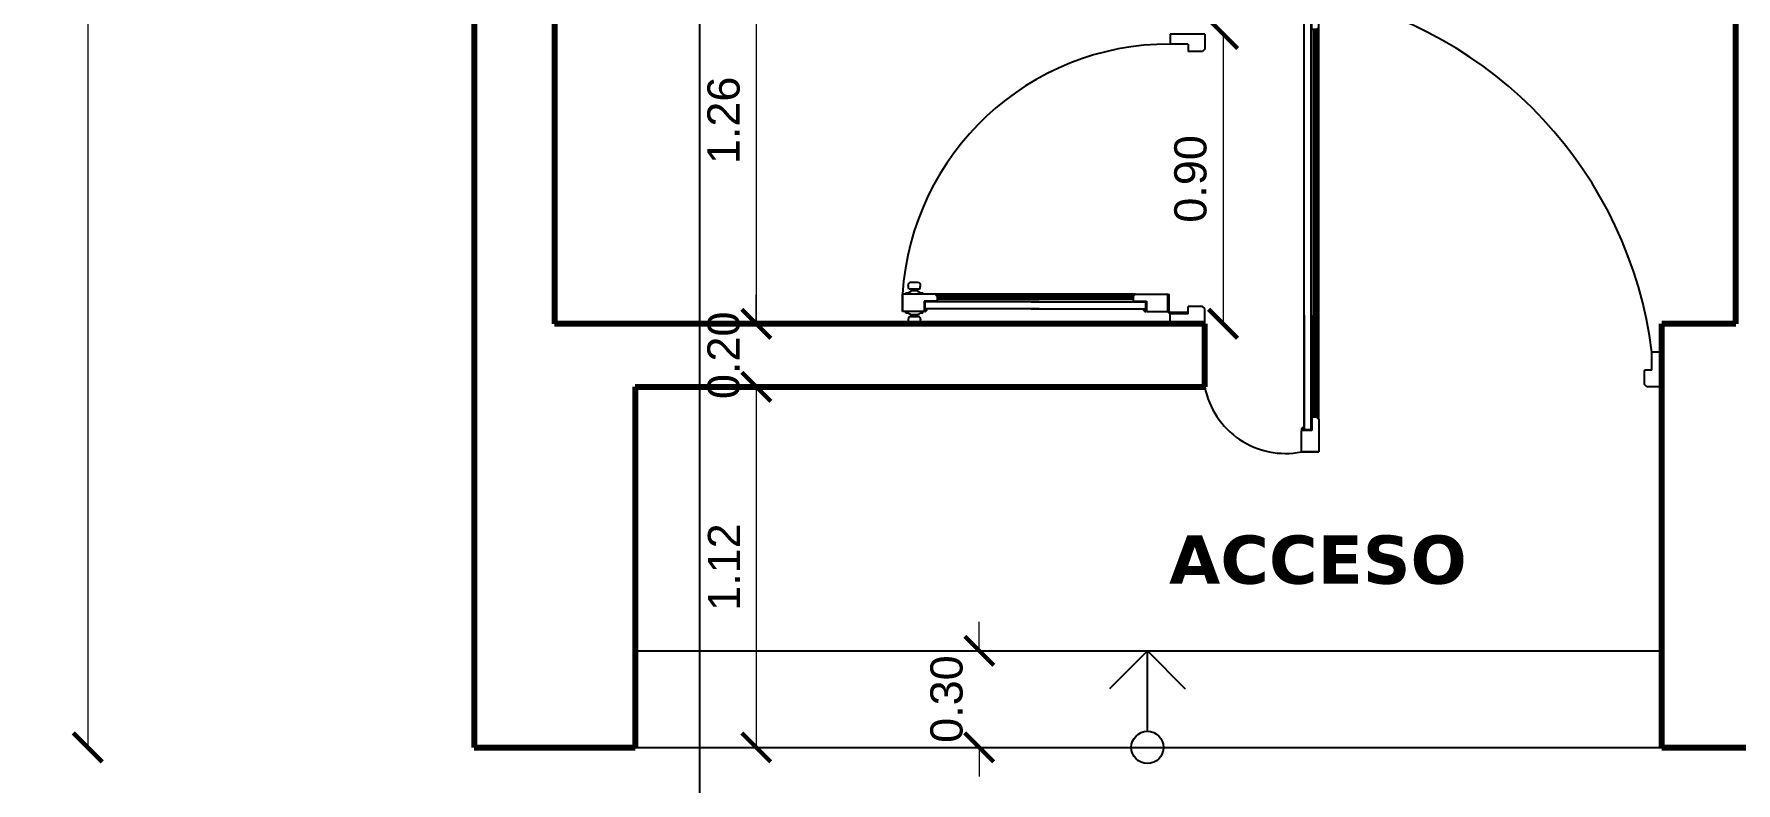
# Model space of a CAD drawing. Header units: inches. Extents: x -2.6 to 11.8, y -3.4 to 32.7.
# Drawn here: x -1.37 to 3.92, y -0.11 to 2.22 of the extents above; entities that cross this region are included whole.
import ezdxf

# ---------------------------------------------------------------- set-up
doc = ezdxf.new("R2010")
doc.units = ezdxf.units.IN
doc.header["$MEASUREMENT"] = 0
doc.linetypes.add('CONTINUA', pattern=[0])
for name, color, linetype in [('Cotas', 60, 'Continuous'), ('Flecha', 6, 'Continuous'), ('Gradas', 3, 'Continuous'), ('Linea de corte', 30, 'Continuous'), ('Puertas', 1, 'Continuous'), ('Texto', 98, 'Continuous')]:
    doc.layers.add(name, color=color, linetype=linetype)
doc.layers.add('Paredes', color=5, linetype='Continuous', lineweight=80)
doc.styles.get("Standard").update_dxf_attribs({"font": 'arial.ttf'})
doc.dimstyles.new('Cotas', dxfattribs={"dimtxt": 0.1, "dimasz": 0.09, "dimexe": 0.2, "dimexo": 0.4, "dimgap": 0.05, "dimtad": 1, "dimzin": 0, "dimdsep": 46, "dimtxsty": 'Standard', "dimblk": 'ARCHTICK', "dimcen": 0.09, "dimse1": 1, "dimse2": 1, "dimclrd": 60, "dimclre": 256, "dimadec": 0, "dimazin": 0, "dimtfac": 1, "dimtix": 1, "dimtofl": 0, "dimtmove": 1, "dimatfit": 3, "dimfxl": 0, "dimtolj": 1, "dimtzin": 0, "dimlwd": 9, "dimarcsym": 0})

# ---------------------------------------------------------------- blocks, each defined once
blk = doc.blocks.new('puerta A')
at = {"layer": 'Puertas'}
for p, q in [((62.1946, 30.5494), (62.0866, 30.5494)), ((62.0866, 30.5494), (62.0866, 30.5181)), ((62.1428, 30.5181), (62.0866, 30.5181)), ((62.1428, 30.5181), (62.0866, 30.5181)), ((62.1428, 30.5181), (62.1428, 30.4954)), ((62.1428, 30.5181), (62.1428, 30.4954)), ((62.1946, 30.5022), (62.1877, 30.4954)), ((62.1946, 30.5022), (62.1877, 30.4954)), ((62.1946, 30.5494), (62.1946, 30.5022)), ((62.1946, 30.5494), (62.1946, 30.5022)), ((62.1877, 30.4954), (62.1428, 30.4954)), ((62.1877, 30.4954), (62.1428, 30.4954)), ((60.996, 29.4996), (60.9938, 29.5108)), ((60.996, 29.4996), (60.9938, 29.5108)), ((61.0306, 29.4996), (60.996, 29.4996)), ((61.0306, 29.4996), (60.996, 29.4996)), ((61.0247, 29.5196), (61.0019, 29.5196)), ((61.0247, 29.5196), (61.0019, 29.5196)), ((61.0031, 29.4996), (61.0031, 29.4936)), ((61.0031, 29.4996), (61.0031, 29.4936)), ((61.0235, 29.4996), (61.0235, 29.4936)), ((61.0235, 29.4996), (61.0235, 29.4936)), ((61.0306, 29.4996), (61.0328, 29.5108)), ((61.0306, 29.4996), (61.0328, 29.5108)), ((60.9767, 29.4834), (60.9767, 29.4294)), ((60.9767, 29.4294), (60.9767, 29.4834)), ((61.0779, 29.4834), (60.9767, 29.4834)), ((60.9767, 29.4834), (60.9767, 29.4294)), ((60.9767, 29.4294), (60.9767, 29.4834)), ((61.0779, 29.4834), (60.9767, 29.4834)), ((60.987, 29.4878), (60.987, 29.4834)), ((60.987, 29.4878), (60.987, 29.4834)), ((61.0235, 29.4936), (61.0031, 29.4936)), ((61.0235, 29.4936), (61.0031, 29.4936)), ((61.0396, 29.4878), (61.0396, 29.4834)), ((61.0396, 29.4878), (61.0396, 29.4834)), ((61.0847, 29.4622), (61.0436, 29.4622)), ((61.0436, 29.4622), (61.0436, 29.4294)), ((61.0847, 29.4622), (61.0436, 29.4622)), ((61.0436, 29.4622), (61.0436, 29.4294)), ((61.0847, 29.4601), (61.0457, 29.4601)), ((61.0457, 29.4385), (61.0457, 29.4601)), ((61.0457, 29.4601), (61.0457, 29.4385)), ((61.0847, 29.4601), (61.0457, 29.4601)), ((61.0457, 29.4385), (61.0457, 29.4601)), ((61.0457, 29.4601), (61.0457, 29.4385)), ((61.0847, 29.4766), (61.0779, 29.4834)), ((61.7, 29.4834), (61.0779, 29.4834)), ((61.0847, 29.4766), (61.0779, 29.4834)), ((62.2956, 29.4834), (61.0779, 29.4834)), ((62.2938, 29.4817), (61.0796, 29.4817)), ((62.2938, 29.4817), (61.0796, 29.4817)), ((62.2919, 29.4798), (61.0815, 29.4798)), ((62.2919, 29.4798), (61.0815, 29.4798)), ((61.0847, 29.4766), (61.0847, 29.4622)), ((61.0847, 29.4766), (61.0847, 29.4622)), ((62.2887, 29.4734), (61.0847, 29.4734)), ((62.2887, 29.4734), (61.0847, 29.4734)), ((62.2887, 29.4671), (61.0847, 29.4671)), ((62.2887, 29.4671), (61.0847, 29.4671)), ((61.0847, 29.4601), (61.0856, 29.4592)), ((61.0847, 29.4601), (61.0856, 29.4592)), ((61.0864, 29.4601), (61.0856, 29.4592)), ((61.0864, 29.4601), (61.0856, 29.4592)), ((62.3299, 29.4601), (61.0864, 29.4601)), ((62.3299, 29.4601), (61.0864, 29.4601)), ((62.3299, 29.4601), (61.0864, 29.4601)), ((62.3299, 29.4601), (61.0864, 29.4601)), ((61.9718, 29.4601), (62.287, 29.4601)), ((61.9718, 29.4601), (62.287, 29.4601)), ((61.9972, 29.4601), (62.287, 29.4601)), ((61.9972, 29.4601), (62.287, 29.4601)), ((62.287, 29.4601), (62.2879, 29.4592)), ((62.287, 29.4601), (62.2879, 29.4592)), ((62.2887, 29.4601), (62.2879, 29.4592)), ((62.2887, 29.4601), (62.2879, 29.4592)), ((62.2887, 29.4766), (62.2956, 29.4834)), ((62.2887, 29.4766), (62.2956, 29.4834)), ((62.2887, 29.4766), (62.2887, 29.4622)), ((62.2887, 29.4766), (62.2887, 29.4622)), ((62.2887, 29.4622), (62.3299, 29.4622)), ((62.2887, 29.4622), (62.3299, 29.4622)), ((62.2887, 29.4601), (62.3277, 29.4601)), ((62.2887, 29.4601), (62.3277, 29.4601)), ((62.2956, 29.4834), (62.3967, 29.4834)), ((62.2956, 29.4834), (62.3967, 29.4834)), ((62.3277, 29.4385), (62.3277, 29.4601)), ((62.3277, 29.4601), (62.3277, 29.4385)), ((62.3277, 29.4385), (62.3277, 29.4601)), ((62.3277, 29.4601), (62.3277, 29.4385)), ((62.3299, 29.4622), (62.3299, 29.4294)), ((62.3299, 29.4622), (62.3299, 29.4294)), ((62.3967, 29.4834), (62.3967, 29.4294)), ((62.3967, 29.4294), (62.3967, 29.4834)), ((62.3967, 29.4834), (62.3967, 29.4294)), ((62.3967, 29.4294), (62.3967, 29.4834)), ((61.0436, 29.4294), (60.9767, 29.4294)), ((61.0436, 29.4294), (60.9767, 29.4294)), ((60.987, 29.4251), (60.987, 29.4294)), ((60.987, 29.4251), (60.987, 29.4294)), ((60.996, 29.4132), (60.9938, 29.4039)), ((60.996, 29.4132), (60.9938, 29.4039)), ((61.0306, 29.4132), (60.996, 29.4132)), ((61.0306, 29.4132), (60.996, 29.4132)), ((61.0247, 29.3951), (61.0019, 29.3951)), ((61.0247, 29.3951), (61.0019, 29.3951)), ((61.0235, 29.4193), (61.0031, 29.4193)), ((61.0031, 29.4132), (61.0031, 29.4193)), ((61.0235, 29.4193), (61.0031, 29.4193)), ((61.0031, 29.4132), (61.0031, 29.4193)), ((61.0096, 29.3951), (61.017, 29.3951)), ((61.0096, 29.3922), (61.0096, 29.3951)), ((61.0096, 29.3951), (61.017, 29.3951)), ((61.0096, 29.3922), (61.0096, 29.3951)), ((61.017, 29.3922), (61.0096, 29.3922)), ((61.017, 29.3951), (61.017, 29.3922)), ((61.017, 29.3951), (61.017, 29.3922)), ((61.0235, 29.4132), (61.0235, 29.4193)), ((61.0235, 29.4132), (61.0235, 29.4193)), ((61.0306, 29.4132), (61.0328, 29.4039)), ((61.0306, 29.4132), (61.0328, 29.4039)), ((61.0396, 29.4251), (61.0396, 29.4294)), ((61.0396, 29.4251), (61.0396, 29.4294)), ((62.3277, 29.4385), (61.0457, 29.4385)), ((62.3277, 29.4385), (61.0457, 29.4385)), ((62.3277, 29.4385), (61.0457, 29.4385)), ((62.3277, 29.4385), (61.0457, 29.4385)), ((61.0526, 29.4363), (61.0457, 29.4363)), ((61.0457, 29.4363), (61.0457, 29.4294)), ((61.0526, 29.4363), (61.0457, 29.4363)), ((61.0457, 29.4363), (61.0457, 29.4294)), ((61.9718, 29.4385), (62.3277, 29.4385)), ((61.9718, 29.4385), (62.3277, 29.4385)), ((61.9972, 29.4385), (62.3277, 29.4385)), ((61.9972, 29.4385), (62.3277, 29.4385)), ((62.3208, 29.4363), (62.3277, 29.4363)), ((62.3208, 29.4363), (62.3277, 29.4363)), ((62.3277, 29.4363), (62.3277, 29.4294)), ((62.3277, 29.4363), (62.3277, 29.4294)), ((62.3299, 29.4294), (62.3967, 29.4294)), ((62.3299, 29.4294), (62.3967, 29.4294))]:
    blk.add_line(p, q, dxfattribs=at)
for centre, radius, start, end in [((62.2459, 29.2346), 1.2933, 97.0734, 168.9048), ((62.1458, 29.3804), 0.2557, 281.0095, 11.0563)]:
    blk.add_arc(centre, radius, start, end, dxfattribs=at)
for centre, major_axis, start_param, end_param in [((61.0019, 29.5115), (0.00575, 0.00575), 0.785398, 2.437801), ((61.0019, 29.5115), (0.00575, 0.00575), 0.785398, 2.437801), ((61.0247, 29.5115), (-0.00575, 0.00575), 3.845384, 5.497787), ((61.0247, 29.5115), (-0.00575, 0.00575), 3.845384, 5.497787), ((60.9869, 29.5135), (0.0182, 0.0182), 3.92874, 4.610566), ((60.9869, 29.5135), (0.0182, 0.0182), 3.92874, 4.610566), ((61.0397, 29.5135), (-0.0182, 0.0182), 1.672619, 2.354446), ((61.0397, 29.5135), (-0.0182, 0.0182), 1.672619, 2.354446), ((60.9869, 29.3994), (-0.0182, 0.0182), -1.468973, -0.787147), ((60.9869, 29.3994), (-0.0182, 0.0182), -1.468973, -0.787147), ((61.0019, 29.4033), (-0.00575, 0.00575), 0.703791, 2.356194), ((61.0019, 29.4033), (-0.00575, 0.00575), 0.703791, 2.356194), ((61.0397, 29.3994), (0.0182, 0.0182), 0.787147, 1.468973), ((61.0397, 29.3994), (0.0182, 0.0182), 0.787147, 1.468973), ((61.0247, 29.4033), (0.00575, 0.00575), 3.926991, 5.579394), ((61.0247, 29.4033), (0.00575, 0.00575), 3.926991, 5.579394), ((61.0457, 29.4363), (-0.00485, 0.00485), 2.356194, 3.926991), ((61.0457, 29.4363), (-0.00485, 0.00485), 2.356194, 3.926991), ((62.3277, 29.4363), (0.00485, 0.00485), 2.356194, 3.926991), ((62.3277, 29.4363), (0.00485, 0.00485), 2.356194, 3.926991)]:
    blk.add_ellipse(centre, major_axis=major_axis, ratio=1, start_param=start_param, end_param=end_param, dxfattribs=at)
blk = doc.blocks.new('_ArchTick')
at = {"color": 0, "linetype": 'ByBlock', "const_width": 0.15}
blk.add_lwpolyline([(-0.5, -0.5), (0.5, 0.5)], dxfattribs=at)
blk = doc.blocks.new('*D104')
at = {"layer": 'Cotas', "color": 60, "linetype": 'CONTINUA', "lineweight": 9, "transparency": 16777216}
blk.add_line((-1.2, 30.05), (-1.2, 0), dxfattribs=at)
at = {"layer": 'Defpoints', "color": 0, "transparency": 16777216}
for p in [(-1.2, 30.05), (-1.2, 0), (-1.2, 0)]:
    blk.add_point(p, dxfattribs=at)
at = {"layer": 'Cotas', "color": 60, "lineweight": 9, "transparency": 16777216, "xscale": 0.09, "yscale": 0.09, "zscale": 0.09}
for p, rotation in [((-1.2, 30.05), 90), ((-1.2, 0), 270)]:
    blk.add_blockref('_ArchTick', p, dxfattribs=dict(at, rotation=rotation))
at = {"layer": 'Cotas', "color": 0, "transparency": 16777216, "insert": (-1.3011, 15.025), "char_height": 0.1, "attachment_point": 5, "rotation": 90}
blk.add_mtext('\\A1;30.05', dxfattribs=at)
blk = doc.blocks.new('puerta2')
at = {"layer": 'Puertas'}
for p, q in [((150.3377, 38.7222), (150.3377, 38.6142)), ((150.3377, 38.7222), (150.3848, 38.7222)), ((150.3377, 38.7222), (150.3377, 38.6142)), ((150.3377, 38.7222), (150.3848, 38.7222)), ((150.3848, 38.7222), (150.3917, 38.7154)), ((150.3848, 38.7222), (150.3917, 38.7154)), ((150.3917, 38.7154), (150.3917, 38.6704)), ((150.3917, 38.7154), (150.3917, 38.6704)), ((151.1906, 38.7222), (151.1837, 38.7154)), ((151.1906, 38.7222), (151.1837, 38.7154)), ((151.1837, 38.7154), (151.1837, 38.6704)), ((151.1837, 38.7154), (151.1837, 38.6704)), ((151.2377, 38.7222), (151.1906, 38.7222)), ((151.2377, 38.7222), (151.1906, 38.7222)), ((151.2377, 38.7222), (151.2377, 38.6142)), ((151.2377, 38.7222), (151.2377, 38.6142)), ((150.369, 38.6704), (150.369, 38.6142)), ((150.369, 38.6704), (150.3917, 38.6704)), ((150.369, 38.6704), (150.369, 38.6142)), ((150.369, 38.6704), (150.3917, 38.6704)), ((150.3712, 38.6682), (150.3712, 38.6142)), ((150.3733, 38.6682), (150.3712, 38.6682)), ((150.3712, 38.6682), (150.3712, 38.6142)), ((150.3733, 38.6682), (150.3712, 38.6682)), ((150.3733, 38.6682), (150.3733, 38.6142)), ((150.3733, 38.6682), (150.3733, 38.6142)), ((151.2064, 38.6704), (151.1837, 38.6704)), ((151.2064, 38.6704), (151.1837, 38.6704)), ((151.2064, 38.6704), (151.2064, 38.6142)), ((151.2064, 38.6704), (151.2064, 38.6142)), ((150.3377, 38.6142), (150.369, 38.6142)), ((150.3377, 38.6142), (150.369, 38.6142)), ((150.3712, 38.6142), (150.3733, 38.6142)), ((150.3712, 38.6142), (150.3733, 38.6142)), ((150.3755, 38.6121), (150.3755, 38.6099)), ((150.3755, 38.6121), (150.4295, 38.6121)), ((150.3755, 38.6121), (150.3755, 38.6099)), ((150.3755, 38.6121), (150.4295, 38.6121)), ((150.4295, 38.6099), (150.3755, 38.6099)), ((150.4295, 38.6099), (150.3755, 38.6099)), ((150.3755, 38.5409), (150.3755, 38.6078)), ((150.4295, 38.6078), (150.3755, 38.6078)), ((150.3755, 38.6078), (150.4295, 38.6078)), ((150.3755, 38.5409), (150.3755, 38.6078)), ((150.4295, 38.6078), (150.3755, 38.6078)), ((150.3755, 38.6078), (150.4295, 38.6078)), ((150.4295, 38.6099), (150.4295, 38.6121)), ((150.4295, 38.6099), (150.4295, 38.6121)), ((150.4295, 38.5066), (150.4295, 38.6078)), ((150.4295, 38.5066), (150.4295, 38.6078)), ((151.2377, 38.6142), (151.2064, 38.6142)), ((151.2377, 38.6142), (151.2064, 38.6142)), ((150.4083, 38.5409), (150.3755, 38.5409)), ((150.4083, 38.5409), (150.3755, 38.5409)), ((150.3824, 38.5387), (150.3755, 38.5387)), ((150.3824, 38.5387), (150.3755, 38.5387)), ((150.3824, 38.5319), (150.3824, 38.5387)), ((150.3824, 38.5319), (150.3824, 38.5387)), ((150.3845, 38.1829), (150.3845, 38.5387)), ((150.3845, 38.2082), (150.3845, 38.5387)), ((150.3845, 38.5387), (150.4061, 38.5387)), ((150.4061, 38.5387), (150.3845, 38.5387)), ((150.3845, 38.1829), (150.3845, 38.5387)), ((150.3845, 38.2082), (150.3845, 38.5387)), ((150.3845, 38.5387), (150.4061, 38.5387)), ((150.4061, 38.5387), (150.3845, 38.5387)), ((150.4061, 38.4998), (150.4061, 38.5387)), ((150.4061, 38.4998), (150.4061, 38.5387)), ((150.4083, 38.4998), (150.4083, 38.5409)), ((150.4083, 38.4998), (150.4083, 38.5409)), ((150.4061, 38.4998), (150.4053, 38.4989)), ((150.4061, 38.4998), (150.4053, 38.4989)), ((150.4061, 38.498), (150.4053, 38.4989)), ((150.4061, 38.498), (150.4053, 38.4989)), ((150.4061, 38.1829), (150.4061, 38.498)), ((150.4061, 38.2082), (150.4061, 38.498)), ((150.4061, 38.1829), (150.4061, 38.498)), ((150.4061, 38.2082), (150.4061, 38.498)), ((150.4226, 38.4998), (150.4083, 38.4998)), ((150.4226, 38.4998), (150.4083, 38.4998)), ((150.4131, 38.4998), (150.4131, 37.8913)), ((150.4131, 38.4998), (150.4131, 37.8913)), ((150.4195, 38.4998), (150.4195, 37.8913)), ((150.4195, 38.4998), (150.4195, 37.8913)), ((150.4226, 38.4998), (150.4295, 38.5066)), ((150.4226, 38.4998), (150.4295, 38.5066)), ((150.4259, 38.503), (150.4259, 37.8881)), ((150.4259, 38.503), (150.4259, 37.8881)), ((150.4277, 38.5048), (150.4277, 37.8863)), ((150.4277, 38.5048), (150.4277, 37.8863)), ((150.4295, 38.5066), (150.4295, 37.8845)), ((150.4295, 38.5066), (150.4295, 37.8845)), ((150.3845, 38.2082), (150.3845, 37.8523)), ((150.3845, 38.2082), (150.3845, 37.8523)), ((150.3845, 38.1829), (150.3845, 37.8523)), ((150.3845, 38.1829), (150.3845, 37.8523)), ((150.4061, 38.2082), (150.4061, 37.893)), ((150.4061, 38.2082), (150.4061, 37.893)), ((150.4061, 38.1829), (150.4061, 37.893)), ((150.4061, 38.1829), (150.4061, 37.893)), ((150.3824, 37.8523), (150.3755, 37.8523)), ((150.3824, 37.8523), (150.3755, 37.8523)), ((150.4083, 37.8502), (150.3755, 37.8502)), ((150.3755, 37.8502), (150.3755, 37.7833)), ((150.4083, 37.8502), (150.3755, 37.8502)), ((150.3755, 37.8502), (150.3755, 37.7833)), ((150.3824, 37.8592), (150.3824, 37.8523)), ((150.3824, 37.8592), (150.3824, 37.8523)), ((150.3845, 37.8523), (150.4061, 37.8523)), ((150.4061, 37.8523), (150.3845, 37.8523)), ((150.3845, 37.8523), (150.4061, 37.8523)), ((150.4061, 37.8523), (150.3845, 37.8523)), ((150.4061, 37.893), (150.4053, 37.8922)), ((150.4061, 37.893), (150.4053, 37.8922)), ((150.4061, 37.8913), (150.4053, 37.8922)), ((150.4061, 37.8913), (150.4053, 37.8922)), ((150.4061, 37.8913), (150.4061, 37.8523)), ((150.4061, 37.8913), (150.4061, 37.8523)), ((150.4083, 37.8913), (150.4083, 37.8502)), ((150.4226, 37.8913), (150.4083, 37.8913)), ((150.4083, 37.8913), (150.4083, 37.8502)), ((150.4226, 37.8913), (150.4083, 37.8913)), ((150.4226, 37.8913), (150.4295, 37.8845)), ((150.4226, 37.8913), (150.4295, 37.8845)), ((150.4295, 37.8845), (150.4295, 37.7833)), ((150.4295, 37.8845), (150.4295, 37.7833)), ((150.3412, 37.8236), (150.3382, 37.8236)), ((150.3382, 37.8236), (150.3382, 37.8162)), ((150.3412, 37.8236), (150.3382, 37.8236)), ((150.3382, 37.8236), (150.3382, 37.8162)), ((150.3382, 37.8162), (150.3412, 37.8162)), ((150.3382, 37.8162), (150.3412, 37.8162)), ((150.3412, 37.8313), (150.3412, 37.8085)), ((150.3412, 37.8313), (150.3412, 37.8085)), ((150.3412, 37.8162), (150.3412, 37.8236)), ((150.3412, 37.8162), (150.3412, 37.8236)), ((150.3593, 37.8372), (150.35, 37.8395)), ((150.3593, 37.8372), (150.35, 37.8395)), ((150.3593, 37.8027), (150.35, 37.8004)), ((150.3593, 37.8027), (150.35, 37.8004)), ((150.3593, 37.8372), (150.3593, 37.8027)), ((150.3593, 37.8372), (150.3593, 37.8027)), ((150.3593, 37.8301), (150.3654, 37.8301)), ((150.3593, 37.8301), (150.3654, 37.8301)), ((150.3593, 37.8098), (150.3654, 37.8098)), ((150.3593, 37.8098), (150.3654, 37.8098)), ((150.3654, 37.8301), (150.3654, 37.8098)), ((150.3654, 37.8301), (150.3654, 37.8098)), ((150.3711, 37.8462), (150.3755, 37.8462)), ((150.3711, 37.8462), (150.3755, 37.8462)), ((150.4339, 37.8462), (150.4295, 37.8462)), ((150.4339, 37.8462), (150.4295, 37.8462)), ((150.4457, 37.8301), (150.4396, 37.8301)), ((150.4396, 37.8301), (150.4396, 37.8098)), ((150.4457, 37.8301), (150.4396, 37.8301)), ((150.4396, 37.8301), (150.4396, 37.8098)), ((150.4457, 37.8098), (150.4396, 37.8098)), ((150.4457, 37.8098), (150.4396, 37.8098)), ((150.4457, 37.8372), (150.4569, 37.8395)), ((150.4457, 37.8372), (150.4569, 37.8395)), ((150.4457, 37.8372), (150.4457, 37.8027)), ((150.4457, 37.8372), (150.4457, 37.8027)), ((150.4457, 37.8027), (150.4569, 37.8004)), ((150.4457, 37.8027), (150.4569, 37.8004)), ((150.4657, 37.8313), (150.4657, 37.8085)), ((150.4657, 37.8313), (150.4657, 37.8085)), ((150.3711, 37.7936), (150.3755, 37.7936)), ((150.3711, 37.7936), (150.3755, 37.7936)), ((150.4295, 37.7833), (150.3755, 37.7833)), ((150.3755, 37.7833), (150.4295, 37.7833)), ((150.4295, 37.7833), (150.3755, 37.7833)), ((150.3755, 37.7833), (150.4295, 37.7833)), ((150.4339, 37.7936), (150.4295, 37.7936)), ((150.4339, 37.7936), (150.4295, 37.7936))]:
    blk.add_line(p, q, dxfattribs=at)
at = {"layer": 'Puertas', "extrusion": (0, 0, -1)}
for centre, major_axis, start_param, end_param in [((150.3733, 38.6121), (0.00153, 0.00153), -1.570796, 4.712389), ((150.3733, 38.6121), (0.00153, 0.00153), -1.570796, 4.712389), ((150.3769, 38.6111), (-0.5865, 0.5865), 2.35245, 3.863557), ((150.3824, 38.5387), (0.00485, 0.00485), 2.356194, 3.926991), ((150.3824, 38.5387), (0.00485, 0.00485), 2.356194, 3.926991), ((150.3824, 37.8523), (-0.00485, 0.00485), 5.497787, 7.068583), ((150.3824, 37.8523), (-0.00485, 0.00485), 5.497787, 7.068583), ((150.3493, 37.8313), (0.00575, 0.00575), 3.926991, 5.579394), ((150.3493, 37.8313), (0.00575, 0.00575), 3.926991, 5.579394), ((150.3493, 37.8085), (-0.00575, 0.00575), 3.845384, 5.497787), ((150.3493, 37.8085), (-0.00575, 0.00575), 3.845384, 5.497787), ((150.3455, 37.8463), (-0.0182, 0.0182), 2.357943, 3.03977), ((150.3455, 37.8463), (-0.0182, 0.0182), 2.357943, 3.03977), ((150.3455, 37.7936), (-0.0182, 0.0182), 1.672619, 2.354446), ((150.3455, 37.7936), (-0.0182, 0.0182), 1.672619, 2.354446), ((150.4595, 37.8463), (-0.0182, 0.0182), 4.814212, 5.496038), ((150.4595, 37.8463), (-0.0182, 0.0182), 4.814212, 5.496038), ((150.4595, 37.7936), (-0.0182, 0.0182), 5.499536, 6.181362), ((150.4595, 37.7936), (-0.0182, 0.0182), 5.499536, 6.181362), ((150.4575, 37.8313), (-0.00575, 0.00575), 0.703791, 2.356194), ((150.4575, 37.8313), (-0.00575, 0.00575), 0.703791, 2.356194), ((150.4575, 37.8085), (-0.00575, 0.00575), 2.356194, 4.008598), ((150.4575, 37.8085), (-0.00575, 0.00575), 2.356194, 4.008598)]:
    blk.add_ellipse(centre, major_axis=major_axis, ratio=1, start_param=start_param, end_param=end_param, dxfattribs=at)
blk = doc.blocks.new('*D115')
at = {"layer": 'Cotas', "color": 60, "linetype": 'CONTINUA', "lineweight": 9, "transparency": 16777216}
blk.add_line((2.3267, 2.2157), (2.3267, 1.3157), dxfattribs=at)
at = {"layer": 'Defpoints', "color": 0, "transparency": 16777216}
for p in [(2.3267, 2.2157), (2.3267, 1.3157), (2.3267, 1.3157)]:
    blk.add_point(p, dxfattribs=at)
at = {"layer": 'Cotas', "color": 60, "lineweight": 9, "transparency": 16777216, "xscale": 0.09, "yscale": 0.09, "zscale": 0.09}
for p, rotation in [((2.3267, 2.2157), 90), ((2.3267, 1.3157), 270)]:
    blk.add_blockref('_ArchTick', p, dxfattribs=dict(at, rotation=rotation))
at = {"layer": 'Cotas', "color": 0, "transparency": 16777216, "insert": (2.2256, 1.7657), "char_height": 0.1, "attachment_point": 5, "rotation": 90}
blk.add_mtext('\\A1;0.90', dxfattribs=at)
blk = doc.blocks.new('*D121')
at = {"layer": 'Cotas', "color": 60, "linetype": 'CONTINUA', "lineweight": 9, "transparency": 16777216}
for p, q in [((1.5692, 0.3), (1.5692, 0.39)), ((1.5692, 0), (1.5692, -0.09))]:
    blk.add_line(p, q, dxfattribs=at)
at = {"layer": 'Defpoints', "color": 0, "transparency": 16777216}
for p in [(1.5692, 0.3), (1.5692, 0.3), (1.5692, 0)]:
    blk.add_point(p, dxfattribs=at)
at = {"layer": 'Cotas', "color": 60, "lineweight": 9, "transparency": 16777216, "xscale": 0.09, "yscale": 0.09, "zscale": 0.09}
for p, rotation in [((1.5692, 0.3), 270), ((1.5692, 0), 90)]:
    blk.add_blockref('_ArchTick', p, dxfattribs=dict(at, rotation=rotation))
at = {"layer": 'Cotas', "color": 0, "transparency": 16777216, "insert": (1.4681, 0.15), "char_height": 0.1, "attachment_point": 5, "rotation": 90}
blk.add_mtext('\\A1;0.30', dxfattribs=at)
blk = doc.blocks.new('*D156')
at = {"layer": 'Cotas', "color": 60, "linetype": 'CONTINUA', "lineweight": 9, "transparency": 16777216}
blk.add_line((0.8766, 2.5794), (0.8766, 1.3157), dxfattribs=at)
at = {"layer": 'Defpoints', "color": 0, "transparency": 16777216}
for p in [(0.8766, 2.5794), (0.8766, 1.3157), (0.8766, 1.3157)]:
    blk.add_point(p, dxfattribs=at)
at = {"layer": 'Cotas', "color": 60, "lineweight": 9, "transparency": 16777216, "xscale": 0.09, "yscale": 0.09, "zscale": 0.09}
for p, rotation in [((0.8766, 2.5794), 90), ((0.8766, 1.3157), 270)]:
    blk.add_blockref('_ArchTick', p, dxfattribs=dict(at, rotation=rotation))
at = {"layer": 'Cotas', "color": 0, "transparency": 16777216, "insert": (0.7755, 1.9475), "char_height": 0.1, "attachment_point": 5, "rotation": 90}
blk.add_mtext('\\A1;1.26', dxfattribs=at)
blk = doc.blocks.new('*D166')
at = {"layer": 'Cotas', "color": 60, "linetype": 'CONTINUA', "lineweight": 9, "transparency": 16777216}
for p, q in [((0.8766, 1.3157), (0.8766, 1.4057)), ((0.8766, 1.1199), (0.8766, 1.0299))]:
    blk.add_line(p, q, dxfattribs=at)
at = {"layer": 'Defpoints', "color": 0, "transparency": 16777216}
for p in [(0.8766, 1.3157), (0.8766, 1.1199), (0.8766, 1.1199)]:
    blk.add_point(p, dxfattribs=at)
at = {"layer": 'Cotas', "color": 60, "lineweight": 9, "transparency": 16777216, "xscale": 0.09, "yscale": 0.09, "zscale": 0.09}
for p, rotation in [((0.8766, 1.3157), 270), ((0.8766, 1.1199), 90)]:
    blk.add_blockref('_ArchTick', p, dxfattribs=dict(at, rotation=rotation))
at = {"layer": 'Cotas', "color": 0, "transparency": 16777216, "insert": (0.7755, 1.2178), "char_height": 0.1, "attachment_point": 5, "rotation": 90}
blk.add_mtext('\\A1;0.20', dxfattribs=at)
blk = doc.blocks.new('*D168')
at = {"layer": 'Cotas', "color": 60, "linetype": 'CONTINUA', "lineweight": 9, "transparency": 16777216}
blk.add_line((0.8766, 1.1199), (0.8766, 0), dxfattribs=at)
at = {"layer": 'Defpoints', "color": 0, "transparency": 16777216}
for p in [(0.8766, 1.1199), (0.8766, 0), (0.8766, 0)]:
    blk.add_point(p, dxfattribs=at)
at = {"layer": 'Cotas', "color": 60, "lineweight": 9, "transparency": 16777216, "xscale": 0.09, "yscale": 0.09, "zscale": 0.09}
for p, rotation in [((0.8766, 1.1199), 90), ((0.8766, 0), 270)]:
    blk.add_blockref('_ArchTick', p, dxfattribs=dict(at, rotation=rotation))
at = {"layer": 'Cotas', "color": 0, "transparency": 16777216, "insert": (0.7764, 0.56), "char_height": 0.1, "attachment_point": 5, "rotation": 90}
blk.add_mtext('\\A1;1.12', dxfattribs=at)

msp = doc.modelspace()

# ---------------------------------------------------------------- linework, layer by layer
at = {"layer": 'Flecha'}
for p, q in [((2.0915, 0.3), (1.9736, 0.1821)), ((2.0915, 0.05), (2.0915, 0.3)), ((2.0915, 0.3), (2.2093, 0.1821))]:
    msp.add_line(p, q, dxfattribs=at)
msp.add_circle((2.0915, 0), 0.05, dxfattribs=at)
at = {"layer": 'Gradas'}
for p, q in [((0.5, 0.3), (3.6896, 0.3)), ((0.5, 0), (3.6896, 0))]:
    msp.add_line(p, q, dxfattribs=at)
at = {"layer": 'Linea de corte'}
msp.add_line((0.7, 32.25), (0.7, -2.2), dxfattribs=at)
at = {"layer": 'Paredes'}
for p, q in [((0, 30.05), (0, 0)), ((3.9196, 1.3157), (3.9196, 4.5111)), ((0.25, 2.5794), (0.25, 1.3157)), ((2.2697, 1.3157), (0.25, 1.3157)), ((2.2697, 1.1199), (2.2697, 1.3157)), ((3.9196, 1.3157), (3.6896, 1.3157)), ((3.6896, 0), (3.6896, 1.3157)), ((0.5, 1.1199), (0.5, 0)), ((0.5, 1.1199), (2.2697, 1.1199)), ((0, 0), (0.5, 0)), ((3.6896, 0), (4.0396, 0))]:
    msp.add_line(p, q, dxfattribs=at)
at = {"layer": 'Puertas'}
msp.add_line((3.6896, 1.1199), (3.6896, 1.2279), dxfattribs=at)

# ---------------------------------------------------------------- block references
at = {"layer": 'Puertas', "rotation": 270}
msp.add_blockref('puerta A', (-26.8598, 63.3145), dxfattribs=at)
at = {"layer": 'Puertas', "xscale": -1, "rotation": 270}
msp.add_blockref('puerta2', (-36.4525, -149.022), dxfattribs=at)

# ---------------------------------------------------------------- texts
at = {"layer": 'Texto', "insert": (2.1587, 0.6583), "char_height": 0.15, "attachment_point": 1}
msp.add_mtext('{\\fVerdana|b1|i0|c0|p34;ACCESO}', dxfattribs=at)

# ---------------------------------------------------------------- dimensions: what is measured, and where the dimension line sits
at = {"layer": 'Cotas'}
for base, p1, p2, picture, middle in [((-1.2, 0), (-1.2, 30.05), (-1.2, 0), '*D104', (-1.3011, 15.025)), ((0.8766, 1.3157), (0.8766, 2.5794), (0.8766, 1.3157), '*D156', (0.7755, 1.9475)), ((2.3267, 1.3157), (2.3267, 2.2157), (2.3267, 1.3157), '*D115', (2.2256, 1.7657)), ((0.8766, 1.1199), (0.8766, 1.3157), (0.8766, 1.1199), '*D166', (0.7755, 1.2178)), ((0.8766, 0), (0.8766, 1.1199), (0.8766, 0), '*D168', (0.7764, 0.56)), ((1.5692, 0.3), (1.5692, 0), (1.5692, 0.3), '*D121', (1.4681, 0.15))]:
    dim = msp.add_linear_dim(base=base, p1=p1, p2=p2, angle=270, dimstyle='Cotas', dxfattribs=at)
    dim.commit()
    dim.dimension.update_dxf_attribs({"geometry": picture, "text_midpoint": middle})

doc.saveas('drawing.dxf')
